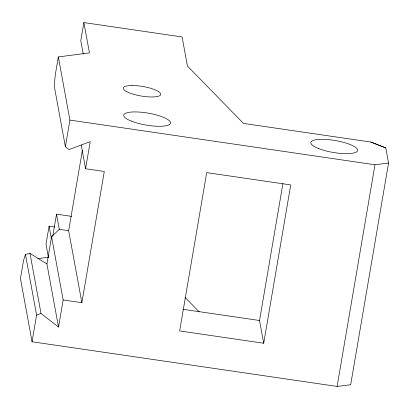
<?xml version="1.0" encoding="UTF-8"?>
<svg xmlns="http://www.w3.org/2000/svg" width="409" height="409" viewBox="0 0 409 409"><rect width="100%" height="100%" fill="white"/><g stroke="black" fill="none" stroke-linecap="round" stroke-linejoin="round"><path stroke-width="0.61" d="M29.995 253.416L41.012 313.447L58.523 327.088L46.928 263.923L29.995 253.416L25.455 254.439L23.543 260.497L20.45 278.59L32.045 341.76L337.108 386.433L350.677 384.736L388.55 163.058L385.769 147.905L371.055 142.087L243.483 123.421L187.434 66.033L182.097 36.968L83.891 22.567L89.453 52.879L58.334 56.923L55.241 75.021L54.239 86.033L65.379 146.719L69.024 149.582L90.225 141.611L85.588 168.753L104.3 171.494L81.866 302.686L63.16 299.945L51.565 236.775L59.3 229.316L68.656 230.691L81.866 302.686M54.765 226.975L49.095 226.141L46.007 244.234L48.39 257.225M83.891 22.567L80.793 40.675L83.242 54.014M32.045 341.76L36.59 315.129L25.455 254.439M65.379 146.719L69.929 120.088L58.334 56.923M46.928 263.923L51.565 236.775M52.72 236.366L56.519 214.158L71.631 216.371M68.656 230.691L82.388 150.348M58.523 327.088L63.16 299.945M263.703 343.238L290.743 184.924L206.698 172.624L179.658 330.937L263.703 343.238L259.531 320.498L282.921 183.544M337.108 386.433L374.981 164.761L388.55 163.058M36.59 315.129L41.012 313.447M37.858 258.636L48.441 257.266M69.929 120.088L374.981 164.761M183.068 309.306L259.531 320.498M370.805 142.056L385.769 147.905M185.021 297.384L199.26 311.955M81.227 144.985L85.588 168.753M56.519 214.158L59.3 229.316M49.095 226.141L51.324 238.273M131.846 85.507L128.119 85.747A18.988 4.847 9.7 0 0 127.726 92.158A18.988 4.847 9.7 0 0 152.163 96.999L155.89 96.764A18.988 4.847 9.7 0 0 156.284 90.353A18.988 4.847 9.7 0 0 131.846 85.507M318.504 148.533A23.732 6.058 9.7 0 0 357.113 151.432A23.732 6.058 9.7 0 0 327.047 139.505A23.732 6.058 9.7 0 0 318.504 148.533M131.396 121.146A23.732 6.058 9.7 0 0 170.006 124.045A23.732 6.058 9.7 0 0 139.944 112.117A23.732 6.058 9.7 0 0 131.396 121.146"/></g></svg>
